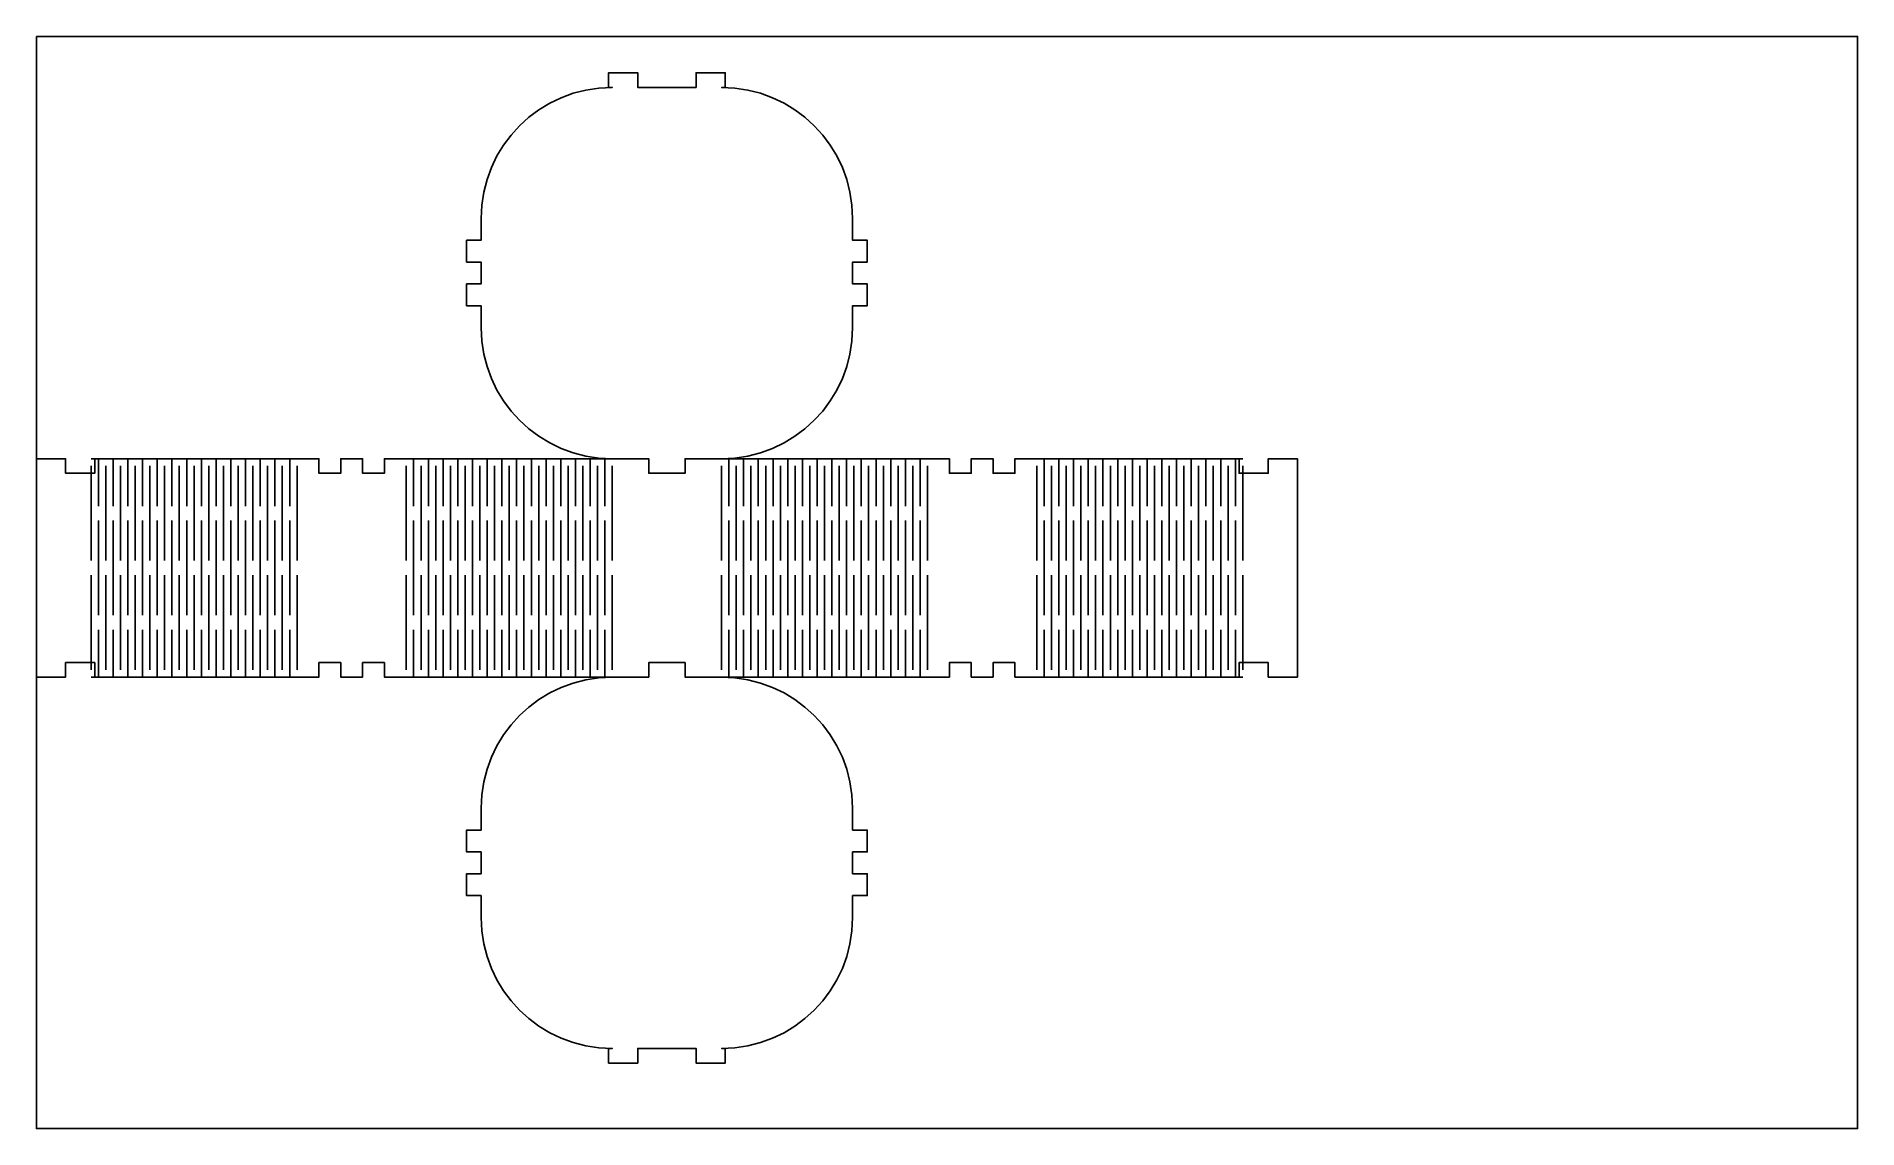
# Model space of a CAD drawing. Extents: x 0.2 to 19.8, y 0.2 to 12.
import ezdxf

# ---------------------------------------------------------------- set-up
doc = ezdxf.new("R2010")
doc.units = 0
doc.layers.get('0').update_dxf_attribs({"linetype": 'CONTINUOUS'})

msp = doc.modelspace()

# ---------------------------------------------------------------- linework, layer by layer
at = {"color": 1}
msp.add_lwpolyline([(0.157497, 12.0472), (19.8425, 12.0472), (19.8425, 0.236219), (0.157497, 0.236219), (0.157497, 12.0472)], close=True, dxfattribs=at)
at = {"color": 0}
for points in [[(8.98019, 10.0788), (8.97288, 10.2237), (8.95139, 10.3644), (8.91644, 10.5003), (8.86876, 10.6305), (8.80908, 10.7543), (8.73813, 10.8712), (8.65653, 10.9803), (8.56506, 11.081), (8.46436, 11.1725), (8.35525, 11.2541), (8.23839, 11.325), (8.11453, 11.3847), (7.98432, 11.4324), (7.84847, 11.4673), (7.70774, 11.4888), (7.56287, 11.4961), (7.60226, 11.4961), (7.60226, 11.6535), (7.28733, 11.6535), (7.28733, 11.4961), (6.65739, 11.4961), (6.65739, 11.6535), (6.34244, 11.6535), (6.34244, 11.4961), (6.38178, 11.4961), (6.38178, 11.4961), (6.23687, 11.4888), (6.09614, 11.4673), (5.96029, 11.4324), (5.83008, 11.3847), (5.70622, 11.325), (5.58936, 11.2541), (5.48025, 11.1725), (5.37956, 11.081), (5.28808, 10.9803), (5.20649, 10.8712), (5.13553, 10.7543), (5.07585, 10.6305), (5.02815, 10.5003), (4.99322, 10.3644), (4.97174, 10.2237), (4.96446, 10.0788)], [(4.96446, 10.0788), (4.96446, 9.84256), (4.80697, 9.84256), (4.80697, 9.60633), (4.96446, 9.60633), (4.96446, 9.37011), (4.80697, 9.37011), (4.80697, 9.1339), (4.96446, 9.1339), (4.96446, 8.89768)], [(8.98019, 8.89768), (8.98019, 9.1339), (9.13769, 9.1339), (9.13769, 9.37011), (8.98019, 9.37011), (8.98019, 9.60633), (9.13769, 9.60633), (9.13769, 9.84256), (8.98019, 9.84256), (8.98019, 10.0788)], [(4.96446, 8.89768), (4.97174, 8.75282), (4.99322, 8.61208), (5.02815, 8.47624), (5.07585, 8.34603), (5.13553, 8.22211), (5.20649, 8.10525), (5.28808, 7.99615), (5.37956, 7.89551), (5.48025, 7.80404), (5.58936, 7.72244), (5.70622, 7.65142), (5.83008, 7.59174), (5.96029, 7.54406), (6.09614, 7.50911), (6.23687, 7.48763), (6.38178, 7.48031)], [(7.56287, 7.48031), (7.56287, 7.48031), (7.70774, 7.48763), (7.84847, 7.50911), (7.98432, 7.54406), (8.11453, 7.59174), (8.23839, 7.65142), (8.35525, 7.72244), (8.46436, 7.80404), (8.56506, 7.89551), (8.65653, 7.99615), (8.73813, 8.10525), (8.80908, 8.22211), (8.86876, 8.34603), (8.91644, 8.47624), (8.95139, 8.61208), (8.97288, 8.75282), (8.98019, 8.89768)], [(0.748047, 7.48031), (0.787381, 7.48031), (0.787381, 7.32286), (0.472439, 7.32286), (0.472439, 7.48031), (0.157497, 7.48031), (0.157497, 5.11811), (0.472439, 5.11811), (0.472439, 5.27561), (0.787381, 5.27561), (0.787381, 5.11811), (0.748047, 5.11811)], [(0.748047, 7.48031), (2.97433, 7.48031)], [(0.827528, 7.48031), (0.827528, 6.96853)], [(0.986544, 7.48031), (0.986544, 6.96853)], [(1.14562, 7.48031), (1.14562, 6.96853)], [(1.30463, 7.48031), (1.30463, 6.96853)], [(1.46365, 7.48031), (1.46365, 6.96853)], [(1.62267, 7.48031), (1.62267, 6.96853)], [(1.78168, 7.48031), (1.78168, 6.96853)], [(1.94069, 7.48031), (1.94069, 6.96853)], [(2.09972, 7.48031), (2.09972, 6.96853)], [(2.25874, 7.48031), (2.25874, 6.96853)], [(2.41775, 7.48031), (2.41775, 6.96853)], [(2.57682, 7.48031), (2.57682, 6.96853)], [(2.73583, 7.48031), (2.73583, 6.96853)], [(2.89486, 7.48031), (2.89486, 6.96853)], [(2.97433, 7.48031), (3.21056, 7.48031), (3.21056, 7.32286), (3.44678, 7.32286), (3.44678, 7.48031), (3.683, 7.48031), (3.683, 7.32286), (3.91922, 7.32286), (3.91922, 7.48031), (4.15549, 7.48031)], [(4.15549, 7.48031), (6.38178, 7.48031)], [(4.23497, 7.48031), (4.23497, 6.96853)], [(4.39399, 7.48031), (4.39399, 6.96853)], [(4.553, 7.48031), (4.553, 6.96853)], [(4.71203, 7.48031), (4.71203, 6.96853)], [(4.8711, 7.48031), (4.8711, 6.96853)], [(5.03011, 7.48031), (5.03011, 6.96853)], [(5.18913, 7.48031), (5.18913, 6.96853)], [(5.34814, 7.48031), (5.34814, 6.96853)], [(5.50717, 7.48031), (5.50717, 6.96853)], [(5.66618, 7.48031), (5.66618, 6.96853)], [(5.82519, 7.48031), (5.82519, 6.96853)], [(5.98421, 7.48031), (5.98421, 6.96853)], [(6.14322, 7.48031), (6.14322, 6.96853)], [(6.30231, 7.48031), (6.30231, 6.96853)], [(6.38178, 7.48031), (6.7755, 7.48031), (6.7755, 7.32286), (7.16922, 7.32286), (7.16922, 7.48031), (7.56287, 7.48031)], [(9.78922, 7.48031), (7.56287, 7.48031)], [(7.64242, 7.48031), (7.64242, 6.96853)], [(7.80143, 7.48031), (7.80143, 6.96853)], [(7.96044, 7.48031), (7.96044, 6.96853)], [(8.11947, 7.48031), (8.11947, 6.96853)], [(8.27849, 7.48031), (8.27849, 6.96853)], [(8.4375, 7.48031), (8.4375, 6.96853)], [(8.59657, 7.48031), (8.59657, 6.96853)], [(8.75558, 7.48031), (8.75558, 6.96853)], [(8.91461, 7.48031), (8.91461, 6.96853)], [(9.07363, 7.48031), (9.07363, 6.96853)], [(9.23264, 7.48031), (9.23264, 6.96853)], [(9.39165, 7.48031), (9.39165, 6.96853)], [(9.55067, 7.48031), (9.55067, 6.96853)], [(9.70969, 7.48031), (9.70969, 6.96853)], [(10.9703, 7.48031), (10.7341, 7.48031), (10.7341, 7.32286), (10.4979, 7.32286), (10.4979, 7.48031), (10.2617, 7.48031), (10.2617, 7.32286), (10.0254, 7.32286), (10.0254, 7.48031), (9.78922, 7.48031)], [(13.1967, 7.48031), (10.9703, 7.48031)], [(11.0499, 7.48031), (11.0499, 6.96853)], [(11.2089, 7.48031), (11.2089, 6.96853)], [(11.3679, 7.48031), (11.3679, 6.96853)], [(11.5269, 7.48031), (11.5269, 6.96853)], [(11.6859, 7.48031), (11.6859, 6.96853)], [(11.8449, 7.48031), (11.8449, 6.96853)], [(12.004, 7.48031), (12.004, 6.96853)], [(12.163, 7.48031), (12.163, 6.96853)], [(12.3221, 7.48031), (12.3221, 6.96853)], [(12.4811, 7.48031), (12.4811, 6.96853)], [(12.6401, 7.48031), (12.6401, 6.96853)], [(12.7991, 7.48031), (12.7991, 6.96853)], [(12.9581, 7.48031), (12.9581, 6.96853)], [(13.1171, 7.48031), (13.1171, 6.96853)], [(13.1967, 7.48031), (13.1573, 7.48031), (13.1573, 7.32286), (13.4722, 7.32286), (13.4722, 7.48031), (13.7872, 7.48031), (13.7872, 5.11811), (13.4722, 5.11811), (13.4722, 5.27561), (13.1573, 5.27561), (13.1573, 5.11811), (13.1967, 5.11811)], [(0.748047, 6.37799), (0.748047, 7.40158)], [(0.907064, 6.37799), (0.907064, 7.40158)], [(1.06608, 6.37799), (1.06608, 7.40158)], [(1.2251, 6.37799), (1.2251, 7.40158)], [(1.38411, 6.37799), (1.38411, 7.40158)], [(1.54313, 6.37799), (1.54313, 7.40158)], [(1.70215, 6.37799), (1.70215, 7.40158)], [(1.86122, 6.37799), (1.86122, 7.40158)], [(2.02024, 6.37799), (2.02024, 7.40158)], [(2.17925, 6.37799), (2.17925, 7.40158)], [(2.33826, 6.37799), (2.33826, 7.40158)], [(2.49729, 6.37799), (2.49729, 7.40158)], [(2.65631, 6.37799), (2.65631, 7.40158)], [(2.81532, 6.37799), (2.81532, 7.40158)], [(2.97433, 6.37799), (2.97433, 7.40158)], [(4.15549, 6.37799), (4.15549, 7.40158)], [(4.31451, 6.37799), (4.31451, 7.40158)], [(4.47353, 6.37799), (4.47353, 7.40158)], [(4.63254, 6.37799), (4.63254, 7.40158)], [(4.79156, 6.37799), (4.79156, 7.40158)], [(4.95057, 6.37799), (4.95057, 7.40158)], [(5.1096, 6.37799), (5.1096, 7.40158)], [(5.26861, 6.37799), (5.26861, 7.40158)], [(5.42763, 6.37799), (5.42763, 7.40158)], [(5.58669, 6.37799), (5.58669, 7.40158)], [(5.74571, 6.37799), (5.74571, 7.40158)], [(5.90474, 6.37799), (5.90474, 7.40158)], [(6.06375, 6.37799), (6.06375, 7.40158)], [(6.22276, 6.37799), (6.22276, 7.40158)], [(6.38178, 6.37799), (6.38178, 7.40158)], [(7.56287, 6.37799), (7.56287, 7.40158)], [(7.7219, 6.37799), (7.7219, 7.40158)], [(7.88097, 6.37799), (7.88097, 7.40158)], [(8.03999, 6.37799), (8.03999, 7.40158)], [(8.199, 6.37799), (8.199, 7.40158)], [(8.35801, 6.37799), (8.35801, 7.40158)], [(8.51704, 6.37799), (8.51704, 7.40158)], [(8.67606, 6.37799), (8.67606, 7.40158)], [(8.83507, 6.37799), (8.83507, 7.40158)], [(8.99408, 6.37799), (8.99408, 7.40158)], [(9.1531, 6.37799), (9.1531, 7.40158)], [(9.31218, 6.37799), (9.31218, 7.40158)], [(9.47119, 6.37799), (9.47119, 7.40158)], [(9.63021, 6.37799), (9.63021, 7.40158)], [(9.78922, 6.37799), (9.78922, 7.40158)], [(10.9703, 6.37799), (10.9703, 7.40158)], [(11.1293, 6.37799), (11.1293, 7.40158)], [(11.2884, 6.37799), (11.2884, 7.40158)], [(11.4474, 6.37799), (11.4474, 7.40158)], [(11.6064, 6.37799), (11.6064, 7.40158)], [(11.7655, 6.37799), (11.7655, 7.40158)], [(11.9245, 6.37799), (11.9245, 7.40158)], [(12.0835, 6.37799), (12.0835, 7.40158)], [(12.2425, 6.37799), (12.2425, 7.40158)], [(12.4015, 6.37799), (12.4015, 7.40158)], [(12.5605, 6.37799), (12.5605, 7.40158)], [(12.7196, 6.37799), (12.7196, 7.40158)], [(12.8786, 6.37799), (12.8786, 7.40158)], [(13.0377, 6.37799), (13.0377, 7.40158)], [(13.1967, 6.37799), (13.1967, 7.40158)], [(0.827528, 6.81104), (0.827528, 5.78743)], [(0.986544, 6.81104), (0.986544, 5.78743)], [(1.14562, 6.81104), (1.14562, 5.78743)], [(1.30463, 6.81104), (1.30463, 5.78743)], [(1.46365, 6.81104), (1.46365, 5.78743)], [(1.62267, 6.81104), (1.62267, 5.78743)], [(1.78168, 6.81104), (1.78168, 5.78743)], [(1.94069, 6.81104), (1.94069, 5.78743)], [(2.09972, 6.81104), (2.09972, 5.78743)], [(2.25874, 6.81104), (2.25874, 5.78743)], [(2.41775, 6.81104), (2.41775, 5.78743)], [(2.57682, 6.81104), (2.57682, 5.78743)], [(2.73583, 6.81104), (2.73583, 5.78743)], [(2.89486, 6.81104), (2.89486, 5.78743)], [(4.23497, 6.81104), (4.23497, 5.78743)], [(4.39399, 6.81104), (4.39399, 5.78743)], [(4.553, 6.81104), (4.553, 5.78743)], [(4.71203, 6.81104), (4.71203, 5.78743)], [(4.8711, 6.81104), (4.8711, 5.78743)], [(5.03011, 6.81104), (5.03011, 5.78743)], [(5.18913, 6.81104), (5.18913, 5.78743)], [(5.34814, 6.81104), (5.34814, 5.78743)], [(5.50717, 6.81104), (5.50717, 5.78743)], [(5.66618, 6.81104), (5.66618, 5.78743)], [(5.82519, 6.81104), (5.82519, 5.78743)], [(5.98421, 6.81104), (5.98421, 5.78743)], [(6.14322, 6.81104), (6.14322, 5.78743)], [(6.30231, 6.81104), (6.30231, 5.78743)], [(7.64242, 6.81104), (7.64242, 5.78743)], [(7.80143, 6.81104), (7.80143, 5.78743)], [(7.96044, 6.81104), (7.96044, 5.78743)], [(8.11947, 6.81104), (8.11947, 5.78743)], [(8.27849, 6.81104), (8.27849, 5.78743)], [(8.4375, 6.81104), (8.4375, 5.78743)], [(8.59657, 6.81104), (8.59657, 5.78743)], [(8.75558, 6.81104), (8.75558, 5.78743)], [(8.91461, 6.81104), (8.91461, 5.78743)], [(9.07363, 6.81104), (9.07363, 5.78743)], [(9.23264, 6.81104), (9.23264, 5.78743)], [(9.39165, 6.81104), (9.39165, 5.78743)], [(9.55067, 6.81104), (9.55067, 5.78743)], [(9.70969, 6.81104), (9.70969, 5.78743)], [(11.0499, 6.81104), (11.0499, 5.78743)], [(11.2089, 6.81104), (11.2089, 5.78743)], [(11.3679, 6.81104), (11.3679, 5.78743)], [(11.5269, 6.81104), (11.5269, 5.78743)], [(11.6859, 6.81104), (11.6859, 5.78743)], [(11.8449, 6.81104), (11.8449, 5.78743)], [(12.004, 6.81104), (12.004, 5.78743)], [(12.163, 6.81104), (12.163, 5.78743)], [(12.3221, 6.81104), (12.3221, 5.78743)], [(12.4811, 6.81104), (12.4811, 5.78743)], [(12.6401, 6.81104), (12.6401, 5.78743)], [(12.7991, 6.81104), (12.7991, 5.78743)], [(12.9581, 6.81104), (12.9581, 5.78743)], [(13.1171, 6.81104), (13.1171, 5.78743)], [(0.748047, 5.19683), (0.748047, 6.22049)], [(0.907064, 5.19683), (0.907064, 6.22049)], [(1.06608, 5.19683), (1.06608, 6.22049)], [(1.2251, 5.19683), (1.2251, 6.22049)], [(1.38411, 5.19683), (1.38411, 6.22049)], [(1.54313, 5.19683), (1.54313, 6.22049)], [(1.70215, 5.19683), (1.70215, 6.22049)], [(1.86122, 5.19683), (1.86122, 6.22049)], [(2.02024, 5.19683), (2.02024, 6.22049)], [(2.17925, 5.19683), (2.17925, 6.22049)], [(2.33826, 5.19683), (2.33826, 6.22049)], [(2.49729, 5.19683), (2.49729, 6.22049)], [(2.65631, 5.19683), (2.65631, 6.22049)], [(2.81532, 5.19683), (2.81532, 6.22049)], [(2.97433, 5.19683), (2.97433, 6.22049)], [(4.15549, 5.19683), (4.15549, 6.22049)], [(4.31451, 5.19683), (4.31451, 6.22049)], [(4.47353, 5.19683), (4.47353, 6.22049)], [(4.63254, 5.19683), (4.63254, 6.22049)], [(4.79156, 5.19683), (4.79156, 6.22049)], [(4.95057, 5.19683), (4.95057, 6.22049)], [(5.1096, 5.19683), (5.1096, 6.22049)], [(5.26861, 5.19683), (5.26861, 6.22049)], [(5.42763, 5.19683), (5.42763, 6.22049)], [(5.58669, 5.19683), (5.58669, 6.22049)], [(5.74571, 5.19683), (5.74571, 6.22049)], [(5.90474, 5.19683), (5.90474, 6.22049)], [(6.06375, 5.19683), (6.06375, 6.22049)], [(6.22276, 5.19683), (6.22276, 6.22049)], [(6.38178, 5.19683), (6.38178, 6.22049)], [(7.56287, 5.19683), (7.56287, 6.22049)], [(7.7219, 5.19683), (7.7219, 6.22049)], [(7.88097, 5.19683), (7.88097, 6.22049)], [(8.03999, 5.19683), (8.03999, 6.22049)], [(8.199, 5.19683), (8.199, 6.22049)], [(8.35801, 5.19683), (8.35801, 6.22049)], [(8.51704, 5.19683), (8.51704, 6.22049)], [(8.67606, 5.19683), (8.67606, 6.22049)], [(8.83507, 5.19683), (8.83507, 6.22049)], [(8.99408, 5.19683), (8.99408, 6.22049)], [(9.1531, 5.19683), (9.1531, 6.22049)], [(9.31218, 5.19683), (9.31218, 6.22049)], [(9.47119, 5.19683), (9.47119, 6.22049)], [(9.63021, 5.19683), (9.63021, 6.22049)], [(9.78922, 5.19683), (9.78922, 6.22049)], [(10.9703, 5.19683), (10.9703, 6.22049)], [(11.1293, 5.19683), (11.1293, 6.22049)], [(11.2884, 5.19683), (11.2884, 6.22049)], [(11.4474, 5.19683), (11.4474, 6.22049)], [(11.6064, 5.19683), (11.6064, 6.22049)], [(11.7655, 5.19683), (11.7655, 6.22049)], [(11.9245, 5.19683), (11.9245, 6.22049)], [(12.0835, 5.19683), (12.0835, 6.22049)], [(12.2425, 5.19683), (12.2425, 6.22049)], [(12.4015, 5.19683), (12.4015, 6.22049)], [(12.5605, 5.19683), (12.5605, 6.22049)], [(12.7196, 5.19683), (12.7196, 6.22049)], [(12.8786, 5.19683), (12.8786, 6.22049)], [(13.0377, 5.19683), (13.0377, 6.22049)], [(13.1967, 5.19683), (13.1967, 6.22049)], [(0.827528, 5.62993), (0.827528, 5.11811)], [(0.986544, 5.62993), (0.986544, 5.11811)], [(1.14562, 5.62993), (1.14562, 5.11811)], [(1.30463, 5.62993), (1.30463, 5.11811)], [(1.46365, 5.62993), (1.46365, 5.11811)], [(1.62267, 5.62993), (1.62267, 5.11811)], [(1.78168, 5.62993), (1.78168, 5.11811)], [(1.94069, 5.62993), (1.94069, 5.11811)], [(2.09972, 5.62993), (2.09972, 5.11811)], [(2.25874, 5.62993), (2.25874, 5.11811)], [(2.41775, 5.62993), (2.41775, 5.11811)], [(2.57682, 5.62993), (2.57682, 5.11811)], [(2.73583, 5.62993), (2.73583, 5.11811)], [(2.89486, 5.62993), (2.89486, 5.11811)], [(4.23497, 5.62993), (4.23497, 5.11811)], [(4.39399, 5.62993), (4.39399, 5.11811)], [(4.553, 5.62993), (4.553, 5.11811)], [(4.71203, 5.62993), (4.71203, 5.11811)], [(4.8711, 5.62993), (4.8711, 5.11811)], [(5.03011, 5.62993), (5.03011, 5.11811)], [(5.18913, 5.62993), (5.18913, 5.11811)], [(5.34814, 5.62993), (5.34814, 5.11811)], [(5.50717, 5.62993), (5.50717, 5.11811)], [(5.66618, 5.62993), (5.66618, 5.11811)], [(5.82519, 5.62993), (5.82519, 5.11811)], [(5.98421, 5.62993), (5.98421, 5.11811)], [(6.14322, 5.62993), (6.14322, 5.11811)], [(6.30231, 5.62993), (6.30231, 5.11811)], [(7.64242, 5.62993), (7.64242, 5.11811)], [(7.80143, 5.62993), (7.80143, 5.11811)], [(7.96044, 5.62993), (7.96044, 5.11811)], [(8.11947, 5.62993), (8.11947, 5.11811)], [(8.27849, 5.62993), (8.27849, 5.11811)], [(8.4375, 5.62993), (8.4375, 5.11811)], [(8.59657, 5.62993), (8.59657, 5.11811)], [(8.75558, 5.62993), (8.75558, 5.11811)], [(8.91461, 5.62993), (8.91461, 5.11811)], [(9.07363, 5.62993), (9.07363, 5.11811)], [(9.23264, 5.62993), (9.23264, 5.11811)], [(9.39165, 5.62993), (9.39165, 5.11811)], [(9.55067, 5.62993), (9.55067, 5.11811)], [(9.70969, 5.62993), (9.70969, 5.11811)], [(11.0499, 5.62993), (11.0499, 5.11811)], [(11.2089, 5.62993), (11.2089, 5.11811)], [(11.3679, 5.62993), (11.3679, 5.11811)], [(11.5269, 5.62993), (11.5269, 5.11811)], [(11.6859, 5.62993), (11.6859, 5.11811)], [(11.8449, 5.62993), (11.8449, 5.11811)], [(12.004, 5.62993), (12.004, 5.11811)], [(12.163, 5.62993), (12.163, 5.11811)], [(12.3221, 5.62993), (12.3221, 5.11811)], [(12.4811, 5.62993), (12.4811, 5.11811)], [(12.6401, 5.62993), (12.6401, 5.11811)], [(12.7991, 5.62993), (12.7991, 5.11811)], [(12.9581, 5.62993), (12.9581, 5.11811)], [(13.1171, 5.62993), (13.1171, 5.11811)], [(2.97433, 5.11811), (0.748047, 5.11811)], [(4.15549, 5.11811), (3.91922, 5.11811), (3.91922, 5.27561), (3.683, 5.27561), (3.683, 5.11811), (3.44678, 5.11811), (3.44678, 5.27561), (3.21056, 5.27561), (3.21056, 5.11811), (2.97433, 5.11811)], [(6.38178, 5.11811), (4.15549, 5.11811)], [(6.38178, 5.11811), (6.38178, 5.11811), (6.23687, 5.11083), (6.09614, 5.08936), (5.96029, 5.05442), (5.83008, 5.00672), (5.70622, 4.94706), (5.58936, 4.87608), (5.48025, 4.79449), (5.37956, 4.70301), (5.28808, 4.60232), (5.20649, 4.49322), (5.13553, 4.37636), (5.07585, 4.2525), (5.02815, 4.12229), (4.99322, 3.98643), (4.97174, 3.84571), (4.96446, 3.70079)], [(7.56287, 5.11811), (7.16922, 5.11811), (7.16922, 5.27561), (6.7755, 5.27561), (6.7755, 5.11811), (6.38178, 5.11811)], [(7.56287, 5.11811), (9.78922, 5.11811)], [(8.98019, 3.70079), (8.97288, 3.84571), (8.95139, 3.98643), (8.91644, 4.12229), (8.86876, 4.2525), (8.80908, 4.37636), (8.73813, 4.49322), (8.65653, 4.60232), (8.56506, 4.70301), (8.46436, 4.79449), (8.35525, 4.87608), (8.23839, 4.94706), (8.11453, 5.00672), (7.98432, 5.05442), (7.84847, 5.08936), (7.70774, 5.11083), (7.56287, 5.11811)], [(9.78922, 5.11811), (10.0254, 5.11811), (10.0254, 5.27561), (10.2617, 5.27561), (10.2617, 5.11811), (10.4979, 5.11811), (10.4979, 5.27561), (10.7341, 5.27561), (10.7341, 5.11811), (10.9703, 5.11811)], [(10.9703, 5.11811), (13.1967, 5.11811)], [(4.96446, 3.70079), (4.96446, 3.46457), (4.80697, 3.46457), (4.80697, 3.22835), (4.96446, 3.22835), (4.96446, 2.99214), (4.80697, 2.99214), (4.80697, 2.75592), (4.96446, 2.75592), (4.96446, 2.51969)], [(8.98019, 2.51969), (8.98019, 2.75592), (9.13769, 2.75592), (9.13769, 2.99214), (8.98019, 2.99214), (8.98019, 3.22835), (9.13769, 3.22835), (9.13769, 3.46457), (8.98019, 3.46457), (8.98019, 3.70079)], [(4.96446, 2.51969), (4.97174, 2.37483), (4.99322, 2.2341), (5.02815, 2.09825), (5.07585, 1.96804), (5.13553, 1.84418), (5.20649, 1.72732), (5.28808, 1.61822), (5.37956, 1.51753), (5.48025, 1.42606), (5.58936, 1.34446), (5.70622, 1.27349), (5.83008, 1.21381), (5.96029, 1.16612), (6.09614, 1.13118), (6.23687, 1.1097), (6.38178, 1.10238), (6.34239, 1.10238), (6.34239, 0.944878), (6.65739, 0.944878), (6.65739, 1.10238), (7.28733, 1.10238), (7.28733, 0.944878), (7.60226, 0.944878), (7.60226, 1.10238), (7.56287, 1.10238), (7.56287, 1.10238), (7.70774, 1.1097), (7.84847, 1.13118), (7.98432, 1.16612), (8.11453, 1.21381), (8.23839, 1.27349), (8.35525, 1.34446), (8.46436, 1.42606), (8.56506, 1.51753), (8.65653, 1.61822), (8.73813, 1.72732), (8.80908, 1.84418), (8.86876, 1.96804), (8.91644, 2.09825), (8.95139, 2.2341), (8.97288, 2.37483), (8.98019, 2.51969)]]:
    msp.add_lwpolyline(points, dxfattribs=at)

doc.saveas('drawing.dxf')
